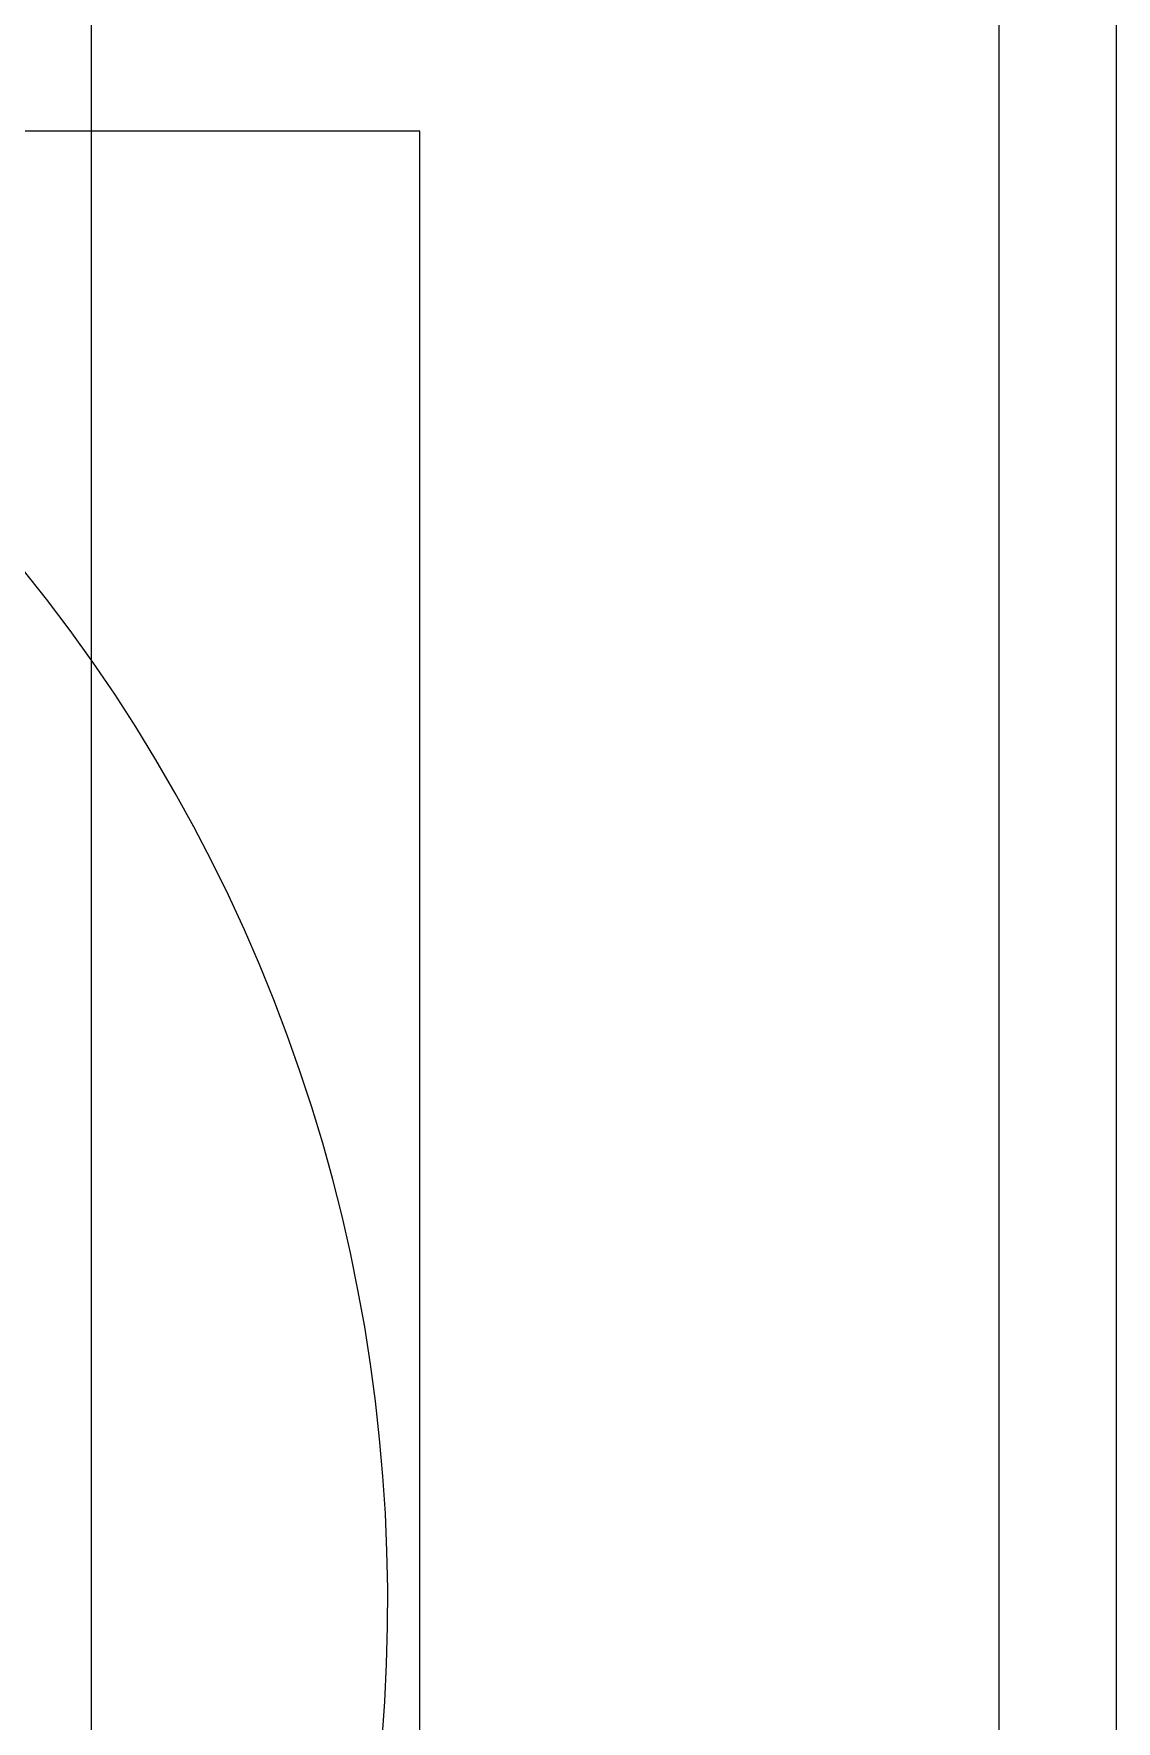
# Model space of a CAD drawing. Header units: millimetres. Extents: x 37984 to 70752, y 14140 to 37584.
# Drawn here: x 39241.82 to 39245.19, y 31078.77 to 31084.01 of the extents above; entities that cross this region are included whole.
import ezdxf

# ---------------------------------------------------------------- set-up
doc = ezdxf.new("R2010")
doc.units = ezdxf.units.MM
doc.layers.add('000-PI-Oprema', color=30, linetype='Continuous', lineweight=5)

# ---------------------------------------------------------------- blocks, each defined once
blk = doc.blocks.new('TE-18-2 - 48290501')
at = {"layer": '000-PI-Oprema'}
for p, q in [((47003.4641, 28610.9856), (47003.4641, 28600.8453)), ((47001.3004, 28595.4553), (47001.3004, 28609.6596)), ((47001.6641, 28609.6596), (47001.6641, 28595.4553)), ((47004.4853, 28595.4553), (47004.4853, 28609.6596)), ((47003.4641, 28600.8453), (47005.2891, 28600.8453)), ((47003.4641, 28600.8453), (47003.4641, 28600.8453))]:
    blk.add_line(p, q, dxfattribs=at)
blk.add_arc((47008.6641, 28605.4127), 5.1, 140.1934, 225.9337, dxfattribs=at)

msp = doc.modelspace()

# ---------------------------------------------------------------- block references
at = {"layer": '000-PI-Oprema', "rotation": 180}
msp.add_blockref('TE-18-2 - 48290501', (86246.4875, 59684.5567), dxfattribs=at)

doc.saveas('drawing.dxf')
